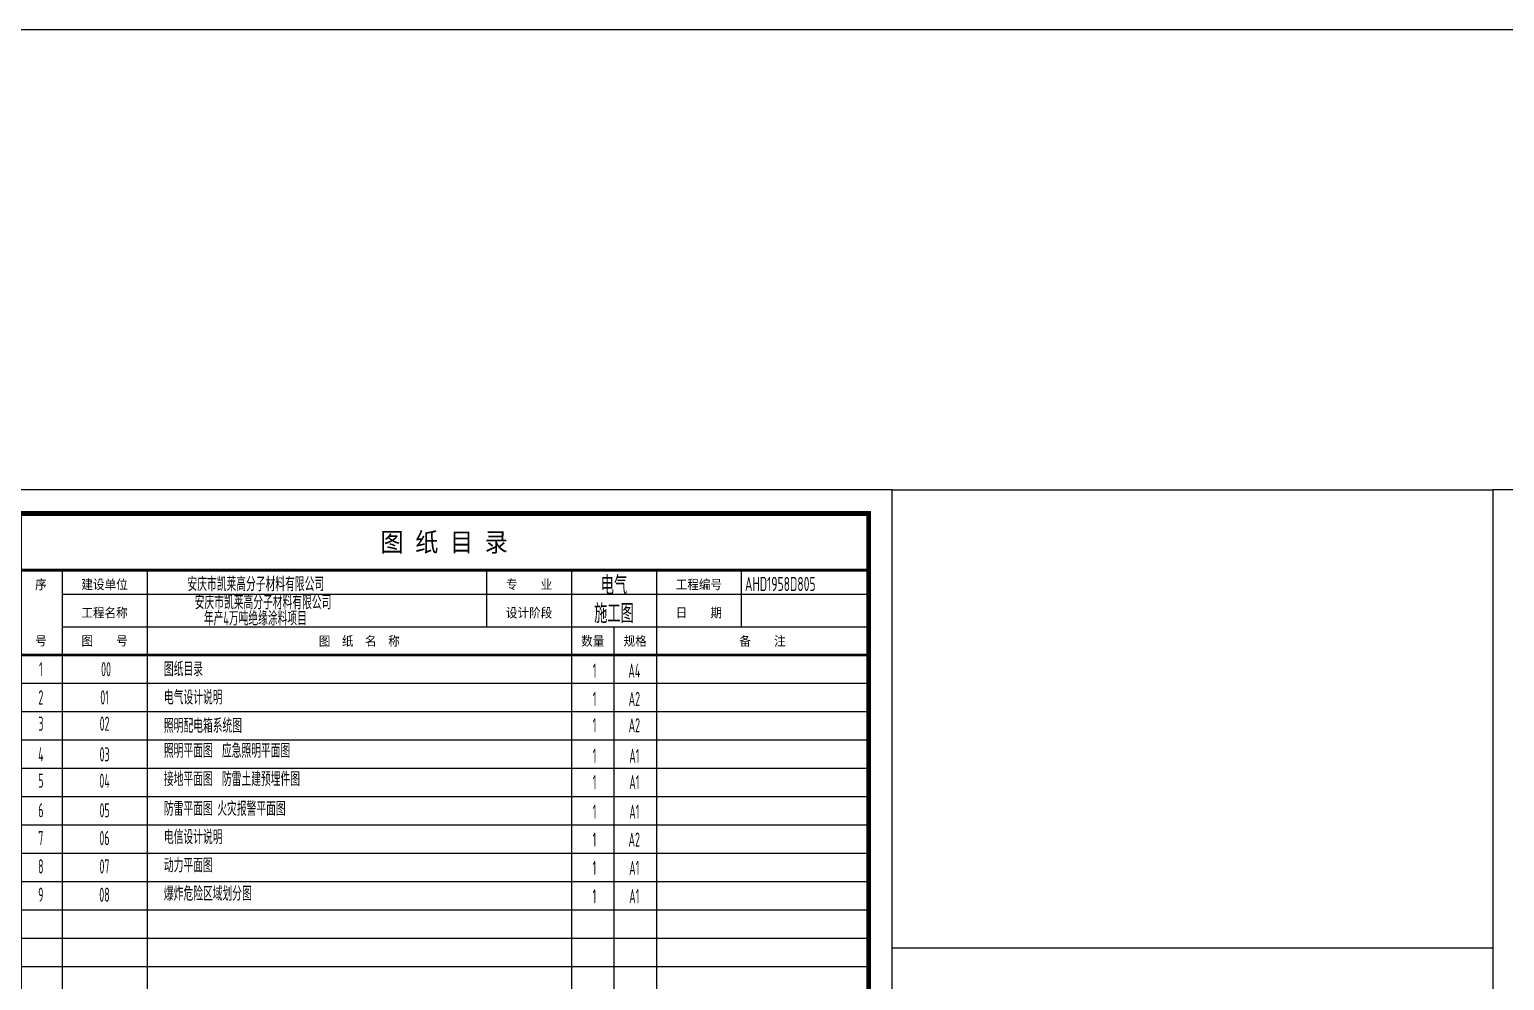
# Model space of a CAD drawing. Extents: x 1151645 to 1632247, y -116298 to 25377.
# Drawn here: x 1167309 to 1198583, y 5217 to 25377 of the extents above; entities that cross this region are included whole.
import ezdxf
from ezdxf.enums import TextEntityAlignment as Align

# ---------------------------------------------------------------- set-up
doc = ezdxf.new("R2010")
doc.units = 0
doc.header["$LTSCALE"] = 1000
doc.header["$MEASUREMENT"] = 0
doc.layers.get('0').update_dxf_attribs({"linetype": 'CONTINUOUS'})
doc.layers.add('PUB_TITLE', color=4, linetype='CONTINUOUS')
doc.layers.add('WALL', color=2, linetype='CONTINUOUS')
doc.styles.add('-宋体', font='', dxfattribs={"width": 0.8})
doc.styles.add('sceie', font='sceie.shx', dxfattribs={"width": 0.7, "bigfont": 'sceic.shx'})
doc.styles.add('TSSD_Rein', font='Tssdeng.shx', dxfattribs={"width": 0.7, "bigfont": 'hztxt.shx'})
doc.styles.get('-宋体').set_extended_font_data('SimSun')

msp = doc.modelspace()

# ---------------------------------------------------------------- linework, layer by layer
for p, q in [((1168001, 13917), (1168001, -6483)), ((1169801, 13917), (1169801, -6483)), ((1178801, 13917), (1178801, -6483)), ((1180601, 13917), (1180601, -6483)), ((1179701, 12717), (1179701, -6483)), ((1167101, 11517), (1185101, 11517)), ((1167101, 10917), (1185101, 10917)), ((1167101, 10317), (1185101, 10317)), ((1167101, 9717), (1185101, 9717)), ((1167101, 9117), (1185101, 9117)), ((1167101, 8517), (1185101, 8517)), ((1167101, 7917), (1185101, 7917))]:
    msp.add_line(p, q)
at = {"color": 1}
msp.add_lwpolyline([(1151644.8, 25376.6), (1632247.4, 25376.6), (1632247.4, -116298), (1151644.8, -116298)], close=True, dxfattribs=at)
at = {"layer": 'PUB_TITLE'}
for p, q in [((1177001, 13917), (1177001, 12717)), ((1182401, 13917), (1182401, 12717)), ((1168001, 13408.8), (1185101, 13408.8)), ((1182401, 13317), (1182401, 12717)), ((1168001, 12717), (1185101, 12717)), ((1167101, 7317), (1185101, 7317)), ((1167101, 6717), (1185101, 6717)), ((1167101, 6117), (1185101, 6117)), ((1167101, 5517), (1185101, 5517))]:
    msp.add_line(p, q, dxfattribs=at)
for points in [[(1164601, -14083), (1185601, -14083), (1185601, 15617), (1164601, 15617)], [(1198332.7, -26383), (1257732.7, -26383), (1257732.7, 15617), (1198332.7, 15617)]]:
    msp.add_lwpolyline(points, close=True, dxfattribs=at)
at = {"layer": 'PUB_TITLE', "const_width": 100}
msp.add_lwpolyline([(1167101, -13583), (1185101, -13583), (1185101, 15117), (1167101, 15117)], close=True, dxfattribs=at)
at = {"layer": 'PUB_TITLE', "const_width": 60}
for points in [[(1167101, 13917), (1185101, 13917)], [(1167101, 12117), (1185101, 12117)]]:
    msp.add_lwpolyline(points, dxfattribs=at)
at = {"layer": 'WALL', "color": 1, "ltscale": 10}
msp.add_lwpolyline([(1185601, 15617), (1198332.7, 15617), (1198332.7, 5902), (1185601, 5902)], close=True, dxfattribs=at)

# ---------------------------------------------------------------- texts
at = {"style": 'sceie', "width": 0.6}
for s, p in [('安庆市凯莱高分子材料有限公司', (1170658.6, 13468.8)), ('安庆市凯莱高分子材料有限公司', (1170811.1, 13083.8)), ('年产4万吨绝缘涂料项目', (1171006.1, 12741.8))]:
    msp.add_text(s, height=300, dxfattribs=at).set_placement(p)
for s, p in [('1', (1167551, 11817)), ('00', (1168932, 11817)), ('1', (1179288.7, 11784.7)), ('A4', (1180133.3, 11784.7)), ('2', (1167551, 11217)), ('01', (1168901, 11217)), ('1', (1179288.7, 11184.7)), ('A2', (1180133.3, 11184.7)), ('3', (1167551, 10659.6)), ('02', (1168901, 10659.6)), ('1', (1179288.7, 10627.3)), ('A2', (1180133.3, 10627.3)), ('4', (1167551, 10011)), ('03', (1168901, 10011)), ('1', (1179288.7, 9978.7)), ('A1', (1180133.3, 9978.7)), ('5', (1167551, 9452.8)), ('04', (1168901, 9452.8)), ('1', (1179288.7, 9420.5)), ('A1', (1180133.3, 9420.5)), ('6', (1167551, 8825.8)), ('05', (1168901, 8825.8)), ('1', (1179288.7, 8793.5)), ('A1', (1180133.3, 8793.5)), ('7', (1167548.8, 8235.8)), ('06', (1168898.8, 8235.8)), ('1', (1179286.5, 8203.5)), ('A2', (1180131.1, 8203.5)), ('8', (1167548.8, 7635.8)), ('07', (1168898.8, 7635.8)), ('1', (1179286.5, 7603.5)), ('A1', (1180131.1, 7603.5)), ('9', (1167548.8, 7035.8)), ('08', (1168898.8, 7035.8)), ('1', (1179286.5, 7003.5)), ('A1', (1180131.1, 7003.5))]:
    msp.add_text(s, height=300, dxfattribs=at).set_placement(p, align=Align.MIDDLE)
for s, p in [('图纸目录', (1170159, 11817)), ('电气设计说明', (1170159, 11217)), ('照明配电箱系统图', (1170159, 10617)), ('照明平面图  应急照明平面图', (1170159, 10087.7)), ('接地平面图  防雷土建预埋件图 ', (1170159, 9487.7)), ('防雷平面图 火灾报警平面图', (1170159, 8858.4)), ('电信设计说明', (1170159, 8258.4)), ('动力平面图 ', (1170159, 7658.4)), ('爆炸危险区域划分图', (1170159, 7058.4))]:
    msp.add_text(s, height=300, dxfattribs=at).set_placement(p, align=Align.MIDDLE_LEFT)
at = {"insert": (1182477.8, 13772.9), "char_height": 300, "width": 7518.75, "attachment_point": 1, "style": 'sceie'}
msp.add_mtext('AHD1958D805', dxfattribs=at)
at = {"layer": 'PUB_TITLE'}
for s, height, style, width, p in [('图 纸 目 录', 400, '-宋体', 0.9, (1176101, 14517)), ('电气', 400, 'TSSD_Rein', 0.7, (1179701, 13617)), ('序', 200, '-宋体', 0.9, (1167551, 13617)), ('建设单位', 200, '-宋体', 0.9, (1168901, 13617)), ('专    业', 200, '-宋体', 0.9, (1177901, 13617)), ('工程编号', 200, '-宋体', 0.9, (1181501, 13617)), ('工程名称', 200, '-宋体', 0.9, (1168901, 13017)), ('设计阶段', 200, '-宋体', 0.9, (1177901, 13017)), ('施工图', 400, 'TSSD_Rein', 0.7, (1179701, 13017)), ('日    期', 200, '-宋体', 0.9, (1181501, 13017)), ('号', 200, '-宋体', 0.9, (1167551, 12417)), ('图    号', 200, '-宋体', 0.9, (1168901, 12417)), ('图  纸  名  称', 200, '-宋体', 0.9, (1174301, 12417)), ('数量', 200, '-宋体', 0.9, (1179251, 12417)), ('规格', 200, '-宋体', 0.9, (1180151, 12417)), ('备    注', 200, '-宋体', 0.9, (1182851, 12417))]:
    msp.add_text(s, height=height, dxfattribs=dict(at, style=style, width=width)).set_placement(p, align=Align.MIDDLE)

doc.saveas('drawing.dxf')
